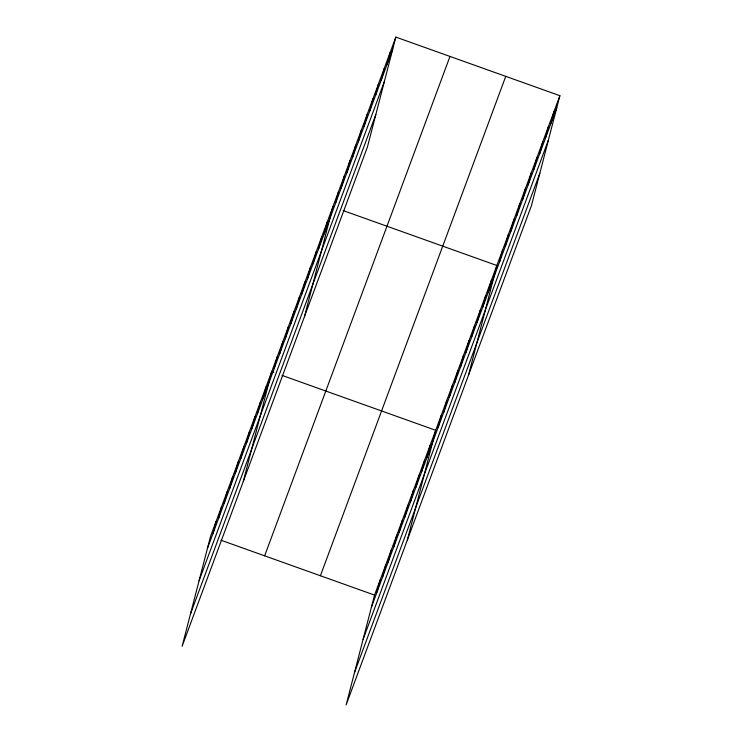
<?xml version="1.0" encoding="UTF-8"?>
<svg xmlns="http://www.w3.org/2000/svg" width="742" height="742" viewBox="0 0 742 742"><rect width="100%" height="100%" fill="white"/><g stroke="black" fill="none" stroke-linecap="round" stroke-linejoin="round"><path stroke-width="1.11" d="M212.963 533.544L216.07 521.505M218.519 518.565L221.635 506.526M224.084 503.586L227.191 491.547M229.64 488.598L232.756 476.559M235.205 473.619L238.312 461.58M240.76 458.639L243.877 446.601M246.325 443.66L249.433 431.621M251.881 428.672L254.998 416.633M257.446 413.693L260.553 401.654M263.002 398.714L266.118 386.675M243.283 481.502L271.674 371.686L273.761 372.438M274.123 368.746L277.239 356.707M279.688 353.767L282.795 341.728M285.243 338.788L288.36 326.749M290.808 323.8L293.915 311.761M296.364 308.82L299.48 296.781M301.929 293.841L305.036 281.802M307.485 278.862L310.601 266.823M313.05 263.874L316.157 251.835M318.606 248.895L321.722 236.856M324.171 233.915L327.278 221.877M304.443 316.704L332.843 206.888M335.458 203.494L338.565 191.455M341.181 188.06L344.297 176.021M346.913 172.626L350.029 160.587M352.645 157.193L355.752 145.154M358.367 141.75L361.484 129.711M364.099 126.316L367.216 114.277M369.831 110.883L372.938 98.844M375.554 95.449L378.67 83.41M381.286 80.006L384.402 67.967M387.018 64.573L390.125 52.534M395.857 37.1L367.457 146.907L182.115 646.301L210.515 536.494L395.857 37.1L559.885 95.699L531.485 205.506L346.143 704.9L374.543 595.093L559.885 95.699M376.992 592.153L380.099 580.114M382.547 577.165L385.664 565.126M388.112 562.186L391.219 550.147M393.668 547.206L396.784 535.168M399.233 532.218L402.34 520.179M404.789 517.239L407.905 505.2M410.354 502.26L413.461 490.221M415.91 487.281L419.026 475.242M421.475 472.292L424.582 460.253M427.03 457.313L430.147 445.274M407.302 540.102L435.702 430.295L282.09 375.406M438.151 427.346L441.267 415.307M443.716 412.367L446.823 400.328M449.272 397.387L452.388 385.348M454.827 382.408L457.944 370.369M460.392 367.42L463.509 355.381M465.948 352.441L469.065 340.402M471.513 337.462L474.63 325.423M477.069 322.482L480.185 310.444M482.634 307.494L485.75 295.455M488.19 292.515L491.306 280.476M468.471 375.304L496.871 265.497L343.249 210.607M499.487 262.102L502.594 250.054M505.209 246.659L508.326 234.62M510.941 231.226L514.058 219.187M516.673 215.792L519.78 203.753M522.396 200.359L525.512 188.32M528.128 184.916L531.244 172.877M533.86 169.482L536.967 157.443M539.582 154.048L542.699 142.01M545.314 138.615L548.431 126.576M551.037 123.181L554.153 111.133M207.398 548.533L392.741 49.139M199.06 580.791L384.402 81.407M190.462 614.033L375.804 114.648M264.644 555.832L449.986 56.438M320.414 575.755L505.756 76.361M371.427 607.132L556.769 107.738M363.088 639.391L548.431 140.006M354.49 672.632L539.833 173.248M220.921 540.204L374.543 595.093"/></g></svg>
